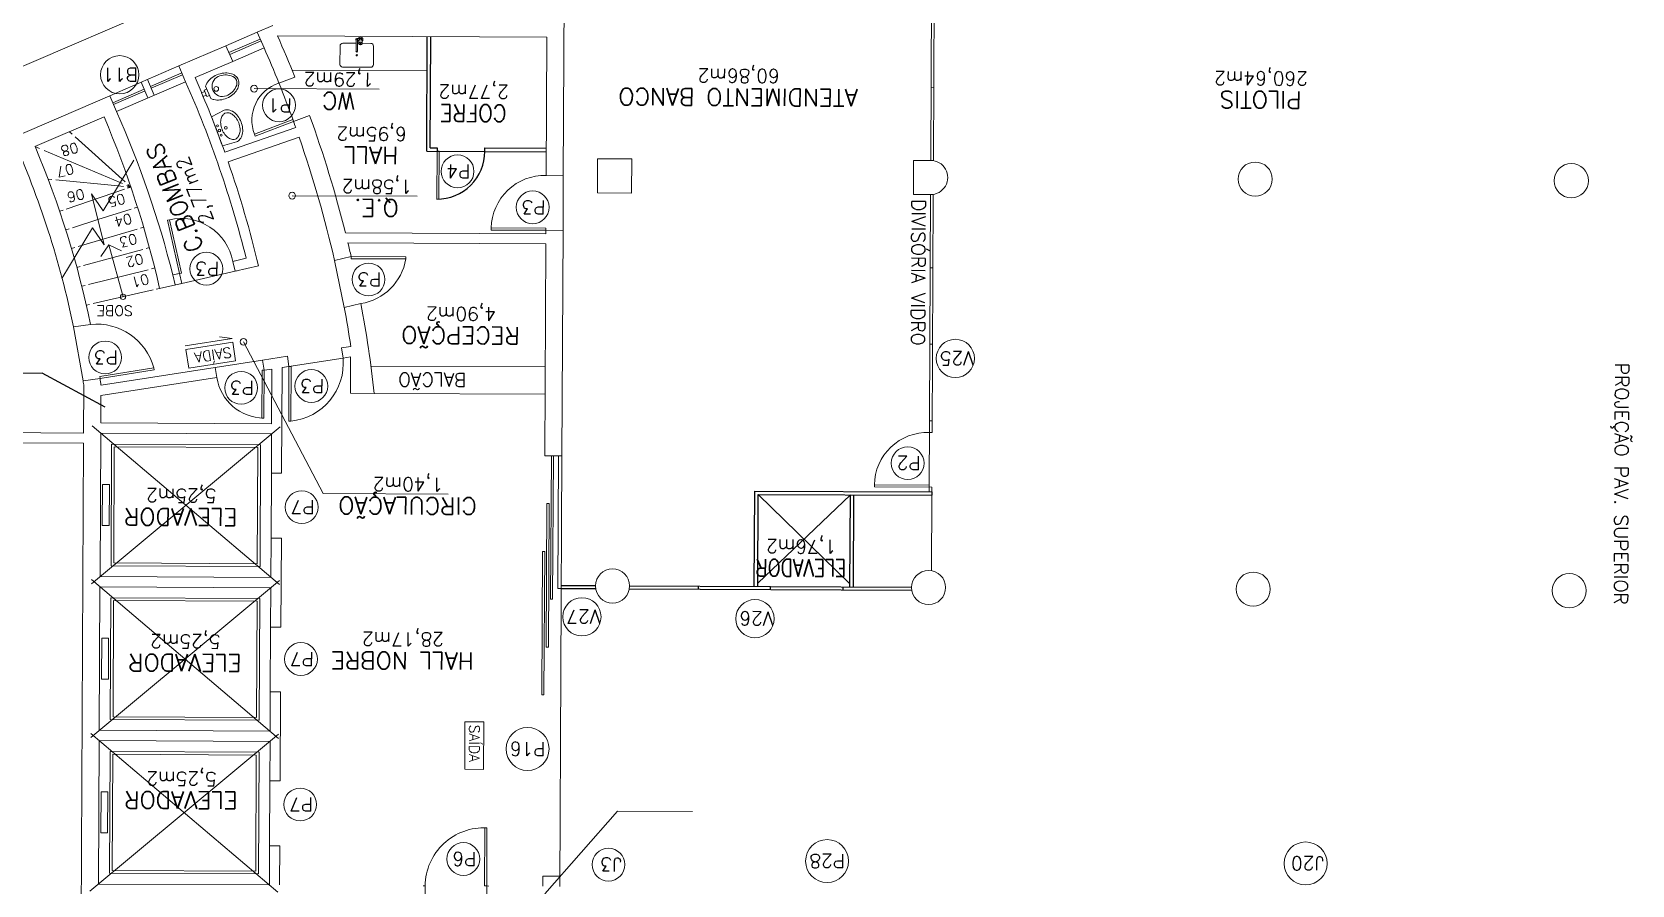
# Model space of a CAD drawing. Extents: x -1057 to 3416, y -340 to 4111.
# Drawn here: x 398.83 to 422.24, y 159.51 to 171.99 of the extents above; entities that cross this region are included whole.
import ezdxf
from ezdxf.enums import TextEntityAlignment as Align

# ---------------------------------------------------------------- set-up
doc = ezdxf.new("R2010")
doc.units = 0
doc.header["$LTSCALE"] = 50
for name, pattern in [('CONTINU', [0]), ('DASHDOT', [1, 0.5, -0.25, 0, -0.25]), ('HIDDEN', [9.525, 6.35, -3.175])]:
    doc.linetypes.add(name, pattern=pattern)
doc.layers.add('0.1', color=8, linetype='Continuous', lineweight=13)
doc.styles.add('80X50', font='romans.shx')
doc.styles.get("Standard").update_dxf_attribs({"font": 'romans.shx'})

# ---------------------------------------------------------------- blocks, each defined once
blk = doc.blocks.new('P60 - parede 25cm')
blk.add_lwpolyline([(-0.725, 0.57), (-0.125, 0.57), (-0.125, 0.6), (-0.725, 0.6)], close=True)
for points in [[(-0.125, 0.63), (-0.125, 0.6), (0.125, 0.6), (0.125, 0.63)], [(-0.125, -0.03), (-0.125, 0), (0.125, 0), (0.125, -0.03)]]:
    blk.add_lwpolyline(points)
at = {"color": 8}
blk.add_arc((-0.154, 0.57), 0.571, 180, 272.8975, dxfattribs=at)
blk = doc.blocks.new('P90 - parede 25cm')
for points in [[(-0.125, 0.93), (-0.125, 0.9), (0.125, 0.9), (0.125, 0.93)], [(-0.125, -0.03), (-0.125, 0), (0.125, 0), (0.125, -0.03)]]:
    blk.add_lwpolyline(points)
blk.add_lwpolyline([(-0.975, 0.03), (-0.125, 0.03), (-0.125, 0), (-0.975, 0)], close=True)
at = {"color": 8}
blk.add_arc((-0.117, 0.042), 0.859, 90.5007, 182.7724, dxfattribs=at)
blk = doc.blocks.new('P80 - parede 25cm')
for points in [[(-0.03, -0.125), (0, -0.125), (0, 0.125), (-0.03, 0.125)], [(0.83, -0.125), (0.8, -0.125), (0.8, 0.125), (0.83, 0.125)]]:
    blk.add_lwpolyline(points)
blk.add_lwpolyline([(0.77, -0.925), (0.77, -0.125), (0.8, -0.125), (0.8, -0.925)], close=True)
at = {"color": 8}
blk.add_arc((0.774, -0.15), 0.775, 178.1408, 269.6698, dxfattribs=at)
blk = doc.blocks.new('P80')
for points in [[(0, 0.86), (0, 0.83), (0.15, 0.83), (0.15, 0.86)], [(0, 0), (0, 0.03), (0.15, 0.03), (0.15, 0)]]:
    blk.add_lwpolyline(points)
blk.add_lwpolyline([(-0.8, 0.06), (0, 0.06), (0, 0.03), (-0.8, 0.03)], close=True)
at = {"color": 8}
blk.add_arc((-0.025, 0.056), 0.775, 88.1408, 179.6698, dxfattribs=at)
blk = doc.blocks.new('Cuba-emp')
blk.add_lwpolyline([(0.21, 0.248), (0, 0.227), (0, -0.227), (0.21, -0.248, 0.137816), (0.271, -0.231, 0.107041), (0.329, -0.176, 0.080751), (0.364, -0.099, 0.068643), (0.378, -0.001, 0.068643), (0.364, 0.098, 0.080751), (0.329, 0.174, 0.107041), (0.271, 0.23, 0.115752), (0.21, 0.248)], format="xyb")
blk.add_lwpolyline([(0.21, 0.205, -0.131827), (0.25, 0.194, -0.106633), (0.297, 0.151, -0.083482), (0.328, 0.087, -0.072232), (0.341, 0, -0.072232), (0.328, -0.087, -0.083482), (0.297, -0.151, -0.106633), (0.25, -0.194, -0.131827), (0.21, -0.205, -0.131827), (0.17, -0.194, -0.106633), (0.123, -0.151, -0.083482), (0.092, -0.087, -0.072232), (0.079, 0, -0.072232), (0.092, 0.087, -0.083482), (0.123, 0.151, -0.106633), (0.17, 0.194, -0.131827)], format="xyb", close=True)
for centre, radius in [((0.037, -0.002), 0.0193), ((0.037, -0.002), 0.0193), ((0.036, 0.071), 0.0155), ((0.14, -0.001), 0.0198), ((0.036, -0.076), 0.0155)]:
    blk.add_circle(centre, radius)
blk = doc.blocks.new('Vaso')
for points in [[(0.03, -0.05), (0.03, 0), (-0.03, 0), (-0.03, -0.05)], [(0.05, -0.09), (0.05, -0.05), (-0.05, -0.05), (-0.05, -0.09)]]:
    blk.add_lwpolyline(points)
for points in [[(0.183, -0.31, -0.071776), (0.168, -0.413, -0.083144), (0.129, -0.494, -0.106699), (0.065, -0.552, -0.132564), (-0.002, -0.57, -0.132564), (-0.069, -0.552, -0.106699), (-0.133, -0.494, -0.083144), (-0.172, -0.413, -0.071776), (-0.187, -0.31, -0.071776), (-0.172, -0.207, -0.083144), (-0.133, -0.126, -0.060171), (-0.1, -0.09), (0.096, -0.09, -0.060171), (0.129, -0.126, -0.083144), (0.168, -0.207, -0.071776)], [(-0.088, -0.497, 0.2474), (0, -0.541, 0.2474), (0.088, -0.497, 0.197858), (0.152, -0.318, 0.418329), (0, -0.168, 0.418329), (-0.152, -0.318, 0.197858)]]:
    blk.add_lwpolyline(points, format="xyb", close=True)
blk.add_circle((-0.002, -0.22), 0.0352)
blk = doc.blocks.new('ÁREA')
for p in [(0.00005, 0.00376), (0, 0)]:
    blk.add_attdef('COMPARTIMENTO', text='', height=0.0025).set_placement(p, align=Align.CENTER)
at = {"color": 1}
for p in [(-0.00005, -0.00376), (-0.0001, -0.00752)]:
    blk.add_attdef('ÁREA', text='', height=0.002, dxfattribs=at).set_placement(p, align=Align.CENTER)
blk = doc.blocks.new('PIA')
for p, q in [((0, 0.245), (0.044, 0.245)), ((0.01, 0.23), (0.01, 0.06)), ((0.01, 0.215), (0.031, 0.215)), ((0.03, 0.175), (0.01, 0.175))]:
    blk.add_line(p, q)
at = {"color": 8}
for points in [[(0.046, 0.245, 0.263265), (0.037, 0.23), (0.037, 0.223)], [(0.073, 0.223), (0.073, 0.23, 0.546464), (0.048, 0.246, 0.546464)]]:
    blk.add_lwpolyline(points, format="xyb", dxfattribs=at)
for points in [[(-0.01, 0.175), (-0.205, 0.175, 0.414214), (-0.245, 0.135), (-0.245, -0.135, 0.414214), (-0.205, -0.175), (0.205, -0.175, 0.414214), (0.245, -0.135), (0.245, 0.135, 0.414214), (0.205, 0.175), (0.08, 0.175)], [(0.08, 0.173), (0.08, 0.21, 0.133256), (0.078, 0.217, 0.106756), (0.073, 0.223, 0.082828), (0.065, 0.227, 0.071352), (0.055, 0.228, 0.071352), (0.045, 0.227, 0.082828), (0.037, 0.223, 0.106756), (0.032, 0.217, 0.133256), (0.03, 0.21), (0.03, 0.173)]]:
    blk.add_lwpolyline(points, format="xyb")
blk.add_lwpolyline([(-0.01, 0.23), (-0.01, 0.06)])
blk.add_lwpolyline([(0.03, 0.173, 0.133256), (0.032, 0.166, 0.106756), (0.037, 0.16, 0.082828), (0.045, 0.157, 0.071352), (0.055, 0.155, 0.071352), (0.065, 0.157, 0.082828), (0.073, 0.16, 0.106756), (0.078, 0.166, 0.133256), (0.08, 0.173, 0.133256), (0.078, 0.179, 0.106756), (0.073, 0.185, 0.082828), (0.065, 0.189, 0.071352), (0.055, 0.19, 0.071352), (0.045, 0.189, 0.082828), (0.037, 0.185, 0.106756), (0.032, 0.179, 0.133256)], format="xyb", close=True)
blk.add_lwpolyline([(0.062, 0.165, 0.133256), (0.062, 0.167, 0.106756), (0.06, 0.169, 0.082828), (0.058, 0.17, 0.071352), (0.055, 0.171, 0.071352), (0.052, 0.17, 0.082828), (0.05, 0.169, 0.106756), (0.048, 0.167, 0.133256), (0.047, 0.165, 0.133256), (0.048, 0.163, 0.106756), (0.05, 0.162, 0.082828), (0.052, 0.16, 0.071352), (0.055, 0.16, 0.071352), (0.058, 0.16, 0.082828), (0.06, 0.162, 0.106756), (0.062, 0.163, 0.133256)], format="xyb", close=True, dxfattribs=at)
blk.add_circle((0, 0), 0.01)
for centre, radius, start, end in [((0, 0.23), 0.015, 311.8103, 228.1897), ((0, 0.23), 0.01, 0.0002, 180.0002), ((0.044, 0.255), 0.01, 270, 294.62), ((0, 0.06), 0.01, 180.0001, 0.0001)]:
    blk.add_arc(centre, radius, start, end)
for centre, radius, start, end in [((0.055, 0.23), 0.035, 315.5847, 154.6231), ((0, 0.06), 0.0125, 143.1301, 36.8699), ((0.055, 0.23), 0.035, 205.3769, 224.4153)]:
    blk.add_arc(centre, radius, start, end, dxfattribs=at)

msp = doc.modelspace()

# ---------------------------------------------------------------- linework, layer by layer
at = {"layer": '0.1', "color": 7}
for p, q in [((406.604, 169.886), (406.663, 181.986)), ((402.352, 172.084), (402.126, 171.987)), ((402.225, 171.757), (402.126, 171.987)), ((402.42, 171.934), (406.364, 171.914)), ((406.354, 169.887), (406.364, 171.914)), ((401.667, 171.789), (400.978, 171.492)), ((401.766, 171.559), (401.667, 171.789)), ((401.077, 171.262), (400.978, 171.492)), ((401.766, 171.559), (401.215, 171.322)), ((402.676, 171.33), (402.442, 171.24)), ((399.968, 171.056), (398.544, 170.442)), ((400.067, 170.827), (399.968, 171.056)), ((399.883, 170.747), (398.873, 170.312)), ((402.657, 170.68), (402.89, 170.769)), ((401.649, 170.231), (402.688, 170.591)), ((401.699, 170.09), (402.738, 170.45)), ((407.105, 170.134), (407.103, 169.634)), ((407.605, 170.131), (407.105, 170.134)), ((407.605, 170.131), (407.603, 169.631)), ((411.73, 170.111), (411.727, 169.611)), ((411.98, 170.11), (411.73, 170.111)), ((406.604, 169.886), (406.354, 169.887)), ((407.103, 169.634), (407.603, 169.631)), ((411.977, 169.61), (411.727, 169.611)), ((403.415, 169.052), (406.35, 169.037)), ((406.35, 169.037), (406.35, 169.087)), ((406.35, 169.087), (406.6, 169.086)), ((406.584, 165.786), (406.6, 169.086)), ((403.452, 168.902), (406.349, 168.887)), ((406.334, 165.787), (406.349, 168.887)), ((401.767, 168.633), (401.963, 168.678)), ((401.767, 168.633), (401.801, 168.487)), ((403.499, 168.702), (403.255, 168.646)), ((400.89, 168.434), (400.987, 168.456)), ((400.89, 168.434), (400.923, 168.287)), ((400.987, 168.456), (401.02, 168.309)), ((401.801, 168.487), (402.145, 168.565)), ((400.697, 168.236), (401.02, 168.309)), ((403.642, 168.016), (403.398, 167.96)), ((399.686, 167.709), (399.438, 167.673)), ((402.567, 167.244), (402.203, 167.188)), ((402.203, 167.188), (402.226, 167.04)), ((402.59, 167.096), (402.567, 167.244)), ((403.495, 167.388), (403.358, 167.367)), ((403.381, 167.218), (403.358, 167.367)), ((403.491, 167.236), (403.381, 167.218)), ((403.488, 166.702), (403.491, 167.236)), ((401.512, 167.081), (399.839, 166.821)), ((401.512, 167.081), (401.535, 166.932)), ((402.34, 167.057), (402.226, 167.04)), ((402.336, 166.257), (402.34, 167.057)), ((402.482, 165.531), (402.49, 167.08)), ((402.59, 167.096), (402.49, 167.08)), ((399.825, 166.92), (399.577, 166.884)), ((399.585, 166.121), (399.589, 166.805)), ((401.535, 166.932), (399.838, 166.67)), ((399.836, 166.27), (399.838, 166.67)), ((403.837, 166.7), (403.488, 166.702)), ((402.336, 166.257), (399.836, 166.27)), ((398.185, 166.128), (399.585, 166.121)), ((399.825, 164.02), (399.835, 166.12)), ((402.335, 166.107), (399.835, 166.12)), ((402.332, 165.532), (402.335, 166.107)), ((398.184, 165.978), (399.584, 165.971)), ((399.534, 155.671), (399.584, 165.971)), ((406.334, 165.787), (406.584, 165.786)), ((402.332, 165.532), (402.482, 165.531)), ((402.325, 164.007), (402.328, 164.582)), ((402.478, 164.581), (402.328, 164.582)), ((402.471, 163.282), (402.478, 164.581)), ((402.325, 164.007), (399.825, 164.02)), ((399.814, 161.77), (399.824, 163.87)), ((402.324, 163.857), (399.824, 163.87)), ((402.321, 163.282), (402.324, 163.857)), ((402.321, 163.282), (402.471, 163.282)), ((402.314, 161.757), (402.316, 162.332)), ((402.466, 162.332), (402.316, 162.332)), ((402.46, 161.032), (402.466, 162.332)), ((399.803, 159.52), (399.813, 161.62)), ((402.313, 161.607), (399.813, 161.62)), ((402.314, 161.757), (399.814, 161.77)), ((402.31, 161.032), (402.313, 161.607)), ((402.31, 161.032), (402.46, 161.032)), ((402.303, 159.507), (402.305, 160.082)), ((402.455, 160.082), (402.305, 160.082)), ((402.453, 159.507), (402.455, 160.082)), ((402.303, 159.507), (399.803, 159.52))]:
    msp.add_line(p, q, dxfattribs=at)
at = {"layer": '0.1', "color": 8}
for p, q in [((412.007, 175.61), (411.98, 170.11)), ((412.02, 170.106), (412.047, 175.613)), ((401.108, 172.528), (397.319, 170.894)), ((401.667, 171.789), (402.126, 171.987)), ((401.71, 171.688), (402.17, 171.886)), ((401.722, 171.66), (402.181, 171.858)), ((401.766, 171.559), (402.225, 171.757)), ((399.968, 171.056), (400.978, 171.492)), ((400.562, 171.193), (401.022, 171.391)), ((402.634, 171.433), (404.611, 171.423)), ((400.011, 170.955), (400.471, 171.153)), ((400.067, 170.827), (401.077, 171.262)), ((400.526, 171.025), (400.427, 171.254)), ((400.618, 171.064), (400.519, 171.294)), ((400.574, 171.165), (401.034, 171.363)), ((400.023, 170.928), (400.483, 171.126)), ((406.6, 169.086), (406.604, 169.886)), ((411.977, 169.61), (411.956, 165.26)), ((399.953, 168.877), (399.837, 168.706)), ((400.161, 168.114), (399.953, 168.877)), ((399.953, 168.877), (400.14, 168.789)), ((403.255, 168.646), (403.398, 167.96)), ((401.801, 168.487), (401.02, 168.309)), ((399.577, 166.884), (399.438, 167.673)), ((401.512, 167.081), (402.203, 167.188)), ((402.59, 167.096), (403.381, 167.218)), ((403.789, 167.1), (406.34, 167.087)), ((403.837, 166.7), (406.338, 166.687)), ((406.524, 163.847), (406.534, 165.787)), ((406.584, 165.786), (406.553, 159.486)), ((402.332, 165.532), (402.328, 164.582)), ((406.574, 163.846), (406.524, 163.847)), ((402.321, 163.282), (402.316, 162.332)), ((402.305, 160.082), (402.31, 161.032))]:
    msp.add_line(p, q, dxfattribs=at)
at = {"layer": '0.1', "color": 8, "linetype": 'CONTINU', "lineweight": -2}
for p, q in [((404.606, 170.246), (404.614, 171.923)), ((404.656, 170.296), (404.664, 171.923)), ((404.606, 170.246), (405.454, 170.242)), ((404.656, 170.296), (404.756, 170.295)), ((404.756, 170.295), (404.756, 170.245)), ((405.456, 170.292), (406.356, 170.287)), ((405.456, 170.242), (405.456, 170.292)), ((405.456, 170.242), (406.356, 170.237)), ((399.9, 166.498), (398.98, 166.995)), ((409.399, 163.872), (409.406, 165.272)), ((409.406, 165.272), (411.996, 165.26)), ((409.449, 163.872), (409.456, 165.222)), ((409.456, 165.222), (411.996, 165.21)), ((410.799, 163.865), (410.806, 165.215)), ((410.849, 163.865), (410.856, 165.215)), ((411.996, 165.26), (411.996, 165.21)), ((407.571, 163.841), (411.702, 163.821)), ((411.699, 163.861), (407.574, 163.881))]:
    msp.add_line(p, q, dxfattribs=at)
at = {"layer": '0.1', "color": 8, "linetype": 'CONTINU'}
for p, q in [((402.079, 171.16), (403.909, 171.151)), ((399.418, 170.492), (399.377, 170.529)), ((398.939, 170.284), (398.873, 170.312)), ((399.12, 169.832), (399.065, 169.837)), ((400.153, 169.771), (400.119, 169.786)), ((400.192, 169.796), (400.149, 169.834)), ((400.277, 169.719), (400.234, 169.758)), ((400.182, 169.687), (400.028, 169.634)), ((400.167, 169.73), (400.09, 169.737)), ((400.277, 169.719), (400.215, 169.745)), ((400.277, 169.719), (400.222, 169.725)), ((400.277, 169.719), (400.229, 169.703)), ((402.636, 169.594), (404.466, 169.585)), ((399.283, 169.381), (399.235, 169.365)), ((399.794, 169.243), (400.278, 169.396)), ((400.325, 169.411), (400.373, 169.426)), ((399.325, 169.094), (399.372, 169.109)), ((400.367, 169.103), (399.504, 168.849)), ((400.463, 169.131), (400.415, 169.117)), ((399.456, 168.834), (399.408, 168.82)), ((400.548, 168.834), (400.499, 168.821)), ((400.451, 168.808), (399.583, 168.572)), ((399.534, 168.558), (399.486, 168.545)), ((400.529, 168.511), (399.655, 168.293)), ((400.626, 168.536), (400.577, 168.524)), ((399.607, 168.281), (399.558, 168.269)), ((400.6, 168.214), (399.722, 168.014)), ((400.697, 168.236), (400.648, 168.225)), ((399.673, 168.002), (399.625, 167.991)), ((401.072, 167.398), (401.758, 167.504)), ((401.758, 167.504), (401.571, 167.527)), ((403.09, 165.234), (401.924, 167.455)), ((398.175, 166.999), (398.98, 166.995)), ((403.09, 165.234), (404.92, 165.225)), ((406.336, 159.377), (407.396, 160.587)), ((407.396, 160.587), (408.496, 160.582))]:
    msp.add_line(p, q, dxfattribs=at)
at = {"layer": '0.1', "color": 8, "linetype": 'DASHDOT', "ltscale": 0.2}
for p, q in [((400.149, 169.834), (399.459, 170.456)), ((400.119, 169.786), (399.005, 170.256)), ((400.09, 169.737), (399.176, 169.826)), ((400.028, 169.634), (399.33, 169.397)), ((399.42, 169.124), (399.794, 169.243))]:
    msp.add_line(p, q, dxfattribs=at)
at = {"layer": '0.1', "color": 8, "linetype": 'DASHDOT', "ltscale": 0.3}
for p, q in [((402.461, 166.212), (399.699, 163.915)), ((402.449, 163.902), (399.711, 166.225)), ((409.449, 163.922), (410.806, 165.215)), ((409.456, 165.222), (410.799, 163.915)), ((402.45, 163.962), (399.688, 161.665)), ((402.438, 161.652), (399.7, 163.975)), ((402.438, 161.712), (399.677, 159.415)), ((402.427, 159.402), (399.688, 161.725))]:
    msp.add_line(p, q, dxfattribs=at)
at = {"layer": '0.1', "color": 8, "linetype": 'HIDDEN', "ltscale": 0.02}
for p, q in [((406.553, 159.636), (406.303, 159.638)), ((406.303, 159.638), (406.303, 159.488))]:
    msp.add_line(p, q, dxfattribs=at)
at = {"layer": '0.1', "color": 8}
for points in [[(412.025, 171.179), (411.985, 171.18)], [(399.267, 168.382), (399.717, 169.123), (399.884, 168.873), (399.701, 169.623), (399.869, 169.372), (400.318, 170.113)], [(411.96, 166.127), (412, 166.127), (412.018, 169.613)], [(411.972, 168.54), (412.012, 168.54)], [(411.967, 167.42), (412.007, 167.42)], [(411.961, 166.3), (412.001, 166.3)], [(411.996, 165.327), (411.156, 165.331), (411.157, 165.361), (411.957, 165.357)], [(411.996, 165.26), (411.996, 165.327)], [(411.99, 164.106), (411.996, 165.21)]]:
    msp.add_lwpolyline(points, dxfattribs=at)
for points in [[(404.756, 170.245), (404.786, 170.245), (404.782, 169.545), (404.752, 169.545)], [(403.499, 168.702), (403.499, 168.672), (404.299, 168.668), (404.299, 168.698)], [(399.825, 166.92), (399.82, 166.95), (400.611, 167.073), (400.615, 167.043)], [(402.226, 167.04), (402.196, 167.04), (402.193, 166.34), (402.223, 166.34)], [(402.59, 167.096), (402.62, 167.096), (402.616, 166.296), (402.586, 166.296)], [(402.166, 164.168), (399.986, 164.179), (399.994, 165.959), (402.174, 165.948)], [(402.126, 164.208), (400.026, 164.219), (400.034, 165.919), (402.134, 165.908)], [(406.459, 165.787), (406.429, 165.787), (406.418, 163.687), (406.448, 163.687)], [(399.958, 164.769), (399.858, 164.769), (399.861, 165.369), (399.961, 165.369)], [(406.395, 165.087), (406.365, 165.087), (406.355, 162.987), (406.385, 162.987)], [(406.332, 164.387), (406.302, 164.388), (406.291, 162.288), (406.321, 162.288)], [(402.154, 161.918), (399.974, 161.929), (399.983, 163.709), (402.163, 163.698)], [(402.115, 161.958), (400.015, 161.969), (400.023, 163.669), (402.123, 163.658)], [(399.947, 162.519), (399.847, 162.519), (399.85, 163.119), (399.95, 163.119)], [(402.143, 159.668), (399.963, 159.679), (399.972, 161.459), (402.152, 161.448)], [(402.104, 159.708), (400.004, 159.719), (400.012, 161.419), (402.112, 161.408)], [(399.936, 160.269), (399.836, 160.269), (399.839, 160.869), (399.939, 160.869)]]:
    msp.add_lwpolyline(points, close=True, dxfattribs=at)
at = {"layer": '0.1', "color": 8, "linetype": 'CONTINU'}
for points in [[(401.767, 167.45), (401.081, 167.343), (401.123, 167.072), (401.809, 167.178)], [(405.164, 161.895), (405.161, 161.201), (405.435, 161.199), (405.439, 161.893)]]:
    msp.add_lwpolyline(points, close=True, dxfattribs=at)
at = {"layer": '0.1', "color": 8, "linetype": 'CONTINU', "lineweight": -2}
for points in [[(407.074, 163.884), (406.574, 163.886)], [(406.574, 163.846), (407.077, 163.844)], [(408.58, 163.836), (408.58, 163.876)], [(409.636, 163.831), (409.637, 163.871)], [(410.693, 163.866), (410.693, 163.826)]]:
    msp.add_lwpolyline(points, dxfattribs=at)
at = {"layer": '0.1', "color": 8}
for centre, radius in [((400.113, 171.363), 0.28), ((402.444, 170.917), 0.24), ((405.057, 169.95), 0.24), ((406.156, 169.424), 0.24), ((401.38, 168.525), 0.24), ((403.754, 168.368), 0.24), ((400.161, 168.114), 0.0387), ((399.9, 167.227), 0.24), ((412.341, 167.212), 0.28), ((401.89, 166.782), 0.24), ((402.917, 166.808), 0.24), ((411.644, 165.679), 0.24), ((402.776, 165.035), 0.24), ((406.876, 163.431), 0.28), ((409.408, 163.404), 0.28), ((402.765, 162.813), 0.24), ((406.081, 161.497), 0.314), ((402.754, 160.685), 0.24), ((410.464, 159.857), 0.314), ((405.142, 159.887), 0.24), ((407.265, 159.805), 0.24), ((417.467, 159.822), 0.314)]:
    msp.add_circle(centre, radius, dxfattribs=at)
at = {"layer": '0.1', "color": 8, "linetype": 'CONTINU'}
for centre in [(402.079, 171.16), (402.636, 169.594), (401.924, 167.455)]:
    msp.add_circle(centre, 0.0498, dxfattribs=at)
at = {"layer": '0.1', "color": 7}
for centre in [(416.729, 169.836), (421.354, 169.813), (407.324, 163.883), (411.949, 163.86), (416.699, 163.836), (421.324, 163.814)]:
    msp.add_circle(centre, 0.25, dxfattribs=at)
for centre, radius, start, end in [((386.366, 164.778), 17.577, 21.885, 24.0239), ((386.366, 164.778), 17.327, 21.918, 23.7526), ((386.366, 164.778), 16.077, 14.0375, 23.7858), ((386.366, 164.778), 16.227, 19.6363, 23.7816), ((386.246, 164.941), 14.822, 12.8442, 23.0635), ((386.366, 164.778), 14.977, 14.1272, 23.8197), ((386.366, 164.778), 17.577, 14.0727, 19.9286), ((386.366, 164.778), 17.327, 19.6027, 19.9145), ((386.366, 164.778), 17.327, 12.8981, 19.1066), ((386.246, 164.941), 13.472, 11.6987, 24.1006), ((386.246, 164.941), 13.722, 11.6366, 23.0425), ((386.366, 164.778), 16.227, 13.4966, 19.1066), ((411.979, 169.86), 0.25, 269.7175, 89.7175), ((386.366, 164.778), 17.577, 12.8981, 13.5686), ((386.366, 164.778), 17.327, 8.6634, 10.5827), ((386.366, 164.778), 17.577, 6.2771, 10.6157), ((386.246, 164.941), 13.472, 7.9522, 8.2943), ((386.246, 164.941), 13.722, 7.8767, 8.2943)]:
    msp.add_arc(centre, radius, start, end, dxfattribs=at)
at = {"layer": '0.1', "color": 8}
for centre, radius, start, end in [((386.366, 164.778), 17.327, 19.9333, 21.918), ((403.519, 168.797), 0.791, 278.9389, 350.5641), ((399.777, 166.852), 0.862, 14.8499, 96.0871), ((402.537, 167.139), 0.847, 275.361, 5.3475), ((411.931, 165.353), 0.775, 87.8583, 179.3873)]:
    msp.add_arc(centre, radius, start, end, dxfattribs=at)
at = {"layer": '0.1', "color": 8, "linetype": 'CONTINU', "lineweight": -2}
msp.add_arc((404.756, 170.245), 0.7, 269.7175, 359.7175, dxfattribs=at)
at = {"layer": '0.1', "color": 8, "linetype": 'CONTINU'}
msp.add_arc((402.226, 167.04), 0.7, 188.8078, 269.7175, dxfattribs=at)

# ---------------------------------------------------------------- block references
at = {"layer": '0.1', "color": 8, "linetype": 'CONTINU', "rotation": 359.7174815060635}
msp.add_blockref('PIA', (403.581, 171.649), dxfattribs=at)
at = {"layer": '0.1', "color": 8}
for name, p, rotation in [('Vaso', (401.322, 171.072), 113.0646866442458), ('Cuba-emp', (401.536, 170.537), 21.0653871981808), ('P80', (400.958, 168.449), 282.8175079949571)]:
    msp.add_blockref(name, p, dxfattribs=dict(at, rotation=rotation))
ref = msp.add_blockref('ÁREA', (403.314, 171.106), dxfattribs=dict(at, xscale=133.3333333333334, yscale=133.3333333333334, zscale=133.3333333333334, rotation=179.7174815060635))
ref.add_attrib('COMPARTIMENTO', 'WC', dxfattribs={"layer": '0', "color": 3, "height": 0.25, "rotation": 179.7175}).set_placement((403.314, 171.106), align=Align.CENTER)
ref.add_attrib('ÁREA', '1,29m2', dxfattribs={"layer": '0', "color": 1, "height": 0.2, "rotation": 179.7175}).set_placement((403.322, 171.394), align=Align.CENTER)
ref = msp.add_blockref('ÁREA', (409.163, 171.16), dxfattribs=dict(at, xscale=133.3333333333334, yscale=133.3333333333334, zscale=133.3333333333334, rotation=179.7174815060635))
ref.add_attrib('COMPARTIMENTO', 'ATENDIMENTO BANCO', dxfattribs={"layer": '0', "color": 3, "height": 0.25, "rotation": 179.7175}).set_placement((409.163, 171.16), align=Align.CENTER)
ref.add_attrib('ÁREA', '60,86m2', dxfattribs={"layer": '0', "color": 1, "height": 0.2, "rotation": 179.7175}).set_placement((409.171, 171.448), align=Align.CENTER)
ref = msp.add_blockref('ÁREA', (416.808, 171.123), dxfattribs=dict(at, xscale=133.3333333333334, yscale=133.3333333333334, zscale=133.3333333333334, rotation=179.7174815060635))
ref.add_attrib('COMPARTIMENTO', 'PILOTIS', dxfattribs={"layer": '0', "color": 3, "height": 0.25, "rotation": 179.7175}).set_placement((416.808, 171.123), align=Align.CENTER)
ref.add_attrib('ÁREA', '260,64m2', dxfattribs={"layer": '0', "color": 1, "height": 0.2, "rotation": 179.7175}).set_placement((416.816, 171.41), align=Align.CENTER)
at = {"layer": '0.1', "color": 8, "xscale": -1}
for name, p, rotation in [('P60 - parede 25cm', (402.559, 171.285), 200.9068378126468), ('P90 - parede 25cm', (405.482, 159.367), 89.7174815060634)]:
    msp.add_blockref(name, p, dxfattribs=dict(at, rotation=rotation))
at = {"layer": '0.1', "color": 8}
ref = msp.add_blockref('ÁREA', (405.287, 170.927), dxfattribs=dict(at, xscale=133.3333333333334, yscale=133.3333333333334, zscale=133.3333333333334, rotation=179.7174815060635))
ref.add_attrib('COMPARTIMENTO', 'COFRE', dxfattribs={"layer": '0', "color": 3, "height": 0.25, "rotation": 179.7175, "width": 0.9}).set_placement((405.287, 170.927), align=Align.CENTER)
ref.add_attrib('ÁREA', '2,77m2', dxfattribs={"layer": '0', "color": 1, "height": 0.2, "rotation": 179.7175}).set_placement((405.295, 171.215), align=Align.CENTER)
ref = msp.add_blockref('ÁREA', (403.793, 170.309), dxfattribs=dict(at, xscale=133.3333333333334, yscale=133.3333333333334, zscale=133.3333333333334, rotation=179.7174815060635))
ref.add_attrib('COMPARTIMENTO', 'HALL', dxfattribs={"layer": '0', "color": 3, "height": 0.25, "rotation": 179.7175}).set_placement((403.793, 170.309), align=Align.CENTER)
ref.add_attrib('ÁREA', '6,95m2', dxfattribs={"layer": '0', "color": 1, "height": 0.2, "rotation": 179.7175}).set_placement((403.801, 170.597), align=Align.CENTER)
ref = msp.add_blockref('ÁREA', (401.033, 169.608), dxfattribs=dict(at, xscale=133.3333333333333, yscale=133.3333333333333, zscale=133.3333333333333, rotation=111.7384339809684))
ref.add_attrib('COMPARTIMENTO', 'C.BOMBAS', dxfattribs={"layer": '0', "color": 3, "height": 0.25, "rotation": 111.7384}).set_placement((401.033, 169.608), align=Align.CENTER)
ref.add_attrib('ÁREA', '2,77m2', dxfattribs={"layer": '0', "color": 1, "height": 0.2, "rotation": 111.7384}).set_placement((401.303, 169.709), align=Align.CENTER)
ref = msp.add_blockref('ÁREA', (403.871, 169.54), dxfattribs=dict(at, xscale=133.3333333333334, yscale=133.3333333333334, zscale=133.3333333333334, rotation=179.7174815060635))
ref.add_attrib('COMPARTIMENTO', 'Q.E.', dxfattribs={"layer": '0', "color": 3, "height": 0.25, "rotation": 179.7175}).set_placement((403.871, 169.54), align=Align.CENTER)
ref.add_attrib('ÁREA', '1,58m2', dxfattribs={"layer": '0', "color": 1, "height": 0.2, "rotation": 179.7175}).set_placement((403.879, 169.828), align=Align.CENTER)
at = {"layer": '0.1', "color": 7, "rotation": 269.7174815060636}
msp.add_blockref('P80 - parede 25cm', (406.479, 169.887), dxfattribs=at)
at = {"layer": '0.1', "color": 8}
ref = msp.add_blockref('ÁREA', (405.102, 167.675), dxfattribs=dict(at, xscale=133.3333333333334, yscale=133.3333333333334, zscale=133.3333333333334, rotation=179.7174815060635))
ref.add_attrib('COMPARTIMENTO', 'RECEPÇÃO', dxfattribs={"layer": '0', "color": 3, "height": 0.25, "rotation": 179.7175}).set_placement((405.102, 167.675), align=Align.CENTER)
ref.add_attrib('ÁREA', '4,90m2', dxfattribs={"layer": '0', "color": 1, "height": 0.2, "rotation": 179.7175}).set_placement((405.111, 167.963), align=Align.CENTER)
ref = msp.add_blockref('ÁREA', (401.007, 165.017), dxfattribs=dict(at, xscale=133.3333333333334, yscale=133.3333333333334, zscale=133.3333333333334, rotation=179.7174815060635))
ref.add_attrib('COMPARTIMENTO', 'ELEVADOR', dxfattribs={"layer": '0', "color": 3, "height": 0.25, "rotation": 179.7175}).set_placement((401.007, 165.017), align=Align.CENTER)
ref.add_attrib('ÁREA', '5,25m2', dxfattribs={"layer": '0', "color": 1, "height": 0.2, "rotation": 179.7175}).set_placement((401.015, 165.305), align=Align.CENTER)
ref = msp.add_blockref('ÁREA', (404.325, 165.181), dxfattribs=dict(at, xscale=133.3333333333334, yscale=133.3333333333334, zscale=133.3333333333334, rotation=179.7174815060635))
ref.add_attrib('COMPARTIMENTO', 'CIRCULAÇÃO', dxfattribs={"layer": '0', "color": 3, "height": 0.25, "rotation": 179.7175}).set_placement((404.325, 165.181), align=Align.CENTER)
ref.add_attrib('ÁREA', '1,40m2', dxfattribs={"layer": '0', "color": 1, "height": 0.2, "rotation": 179.7175}).set_placement((404.333, 165.469), align=Align.CENTER)
ref = msp.add_blockref('ÁREA', (410.08, 164.272), dxfattribs=dict(at, xscale=133.3333333333334, yscale=133.3333333333334, zscale=133.3333333333334, rotation=179.7174815060635))
ref.add_attrib('COMPARTIMENTO', 'ELEVADOR', dxfattribs={"layer": '0', "color": 3, "height": 0.25, "rotation": 179.7175, "width": 0.8}).set_placement((410.08, 164.272), align=Align.CENTER)
ref.add_attrib('ÁREA', '1,76m2', dxfattribs={"layer": '0', "color": 1, "height": 0.2, "rotation": 179.7175}).set_placement((410.088, 164.56), align=Align.CENTER)
ref = msp.add_blockref('ÁREA', (401.067, 162.884), dxfattribs=dict(at, xscale=133.3333333333334, yscale=133.3333333333334, zscale=133.3333333333334, rotation=179.7174815060635))
ref.add_attrib('COMPARTIMENTO', 'ELEVADOR', dxfattribs={"layer": '0', "color": 3, "height": 0.25, "rotation": 179.7175}).set_placement((401.067, 162.884), align=Align.CENTER)
ref.add_attrib('ÁREA', '5,25m2', dxfattribs={"layer": '0', "color": 1, "height": 0.2, "rotation": 179.7175}).set_placement((401.075, 163.172), align=Align.CENTER)
ref = msp.add_blockref('ÁREA', (404.251, 162.915), dxfattribs=dict(at, xscale=133.3333333333334, yscale=133.3333333333334, zscale=133.3333333333334, rotation=179.7174815060635))
ref.add_attrib('COMPARTIMENTO', 'HALL NOBRE', dxfattribs={"layer": '0', "color": 3, "height": 0.25, "rotation": 179.7175}).set_placement((404.251, 162.915), align=Align.CENTER)
ref.add_attrib('ÁREA', '28,17m2', dxfattribs={"layer": '0', "color": 1, "height": 0.2, "rotation": 179.7175}).set_placement((404.259, 163.203), align=Align.CENTER)
ref = msp.add_blockref('ÁREA', (401.01, 160.874), dxfattribs=dict(at, xscale=133.3333333333334, yscale=133.3333333333334, zscale=133.3333333333334, rotation=179.7174815060635))
ref.add_attrib('COMPARTIMENTO', 'ELEVADOR', dxfattribs={"layer": '0', "color": 3, "height": 0.25, "rotation": 179.7175}).set_placement((401.01, 160.874), align=Align.CENTER)
ref.add_attrib('ÁREA', '5,25m2', dxfattribs={"layer": '0', "color": 1, "height": 0.2, "rotation": 179.7175}).set_placement((401.019, 161.162), align=Align.CENTER)

# ---------------------------------------------------------------- texts
at = {"layer": '0.1', "color": 7}
for s, rotation, p in [('B11', 179.7175, (400.384, 171.463)), ('P1', 179.7175, (402.635, 171.017)), ('P4', 179.7175, (405.248, 170.051)), ('P3', 179.7175, (406.347, 169.524)), ('DIVISÓRIA VIDRO', 269.7175, (411.704, 169.543)), ('P3', 179.7175, (401.571, 168.626)), ('P3', 179.7175, (403.945, 168.469)), ('P3', 179.7175, (400.091, 167.327)), ('V25', 179.7175, (412.612, 167.312)), ('BALCÃO', 179.7175, (405.19, 166.998)), ('PROJEÇÃO PAV. SUPERIOR', 269.7175, (421.996, 167.148)), ('P3', 179.7175, (402.081, 166.882)), ('P3', 179.7175, (403.108, 166.908)), ('P2', 179.7175, (411.836, 165.78)), ('P7', 179.7175, (402.967, 165.136)), ('V27', 179.7175, (407.147, 163.531)), ('V26', 179.7175, (409.679, 163.505)), ('P7', 179.7175, (402.956, 162.914)), ('P16', 179.7175, (406.346, 161.597)), ('P7', 179.7175, (402.946, 160.786)), ('P6', 179.7175, (405.333, 159.988)), ('P28', 179.7175, (410.729, 159.957)), ('J20', 179.7175, (417.733, 159.923)), ('J3', 179.7175, (407.456, 159.906))]:
    msp.add_text(s, height=0.2, rotation=rotation, dxfattribs=at).set_placement(p)
at = {"layer": '0.1', "color": 7, "style": '80X50'}
for s, rotation, p in [('08', 194.0372, (399.486, 170.377)), ('07', 194.0372, (399.422, 170.066)), ('06', 194.0372, (399.577, 169.699)), ('05', 194.0372, (400.173, 169.629)), ('04', 194.0372, (400.269, 169.338)), ('03', 194.0372, (400.346, 169.042)), ('02', 194.0372, (400.439, 168.749)), ('01', 194.0372, (400.52, 168.454)), ('SOBE', 179.7175, (400.304, 167.985))]:
    msp.add_text(s, height=0.15, rotation=rotation, dxfattribs=at).set_placement(p)
at = {"layer": '0.1', "color": 7, "text_generation_flag": 6}
for rotation, p in [(8.8078, (401.736, 167.379)), (89.7175, (405.229, 161.853))]:
    msp.add_text('SAÍDA', height=0.15, rotation=rotation, dxfattribs=at).set_placement(p)

doc.saveas('drawing.dxf')
